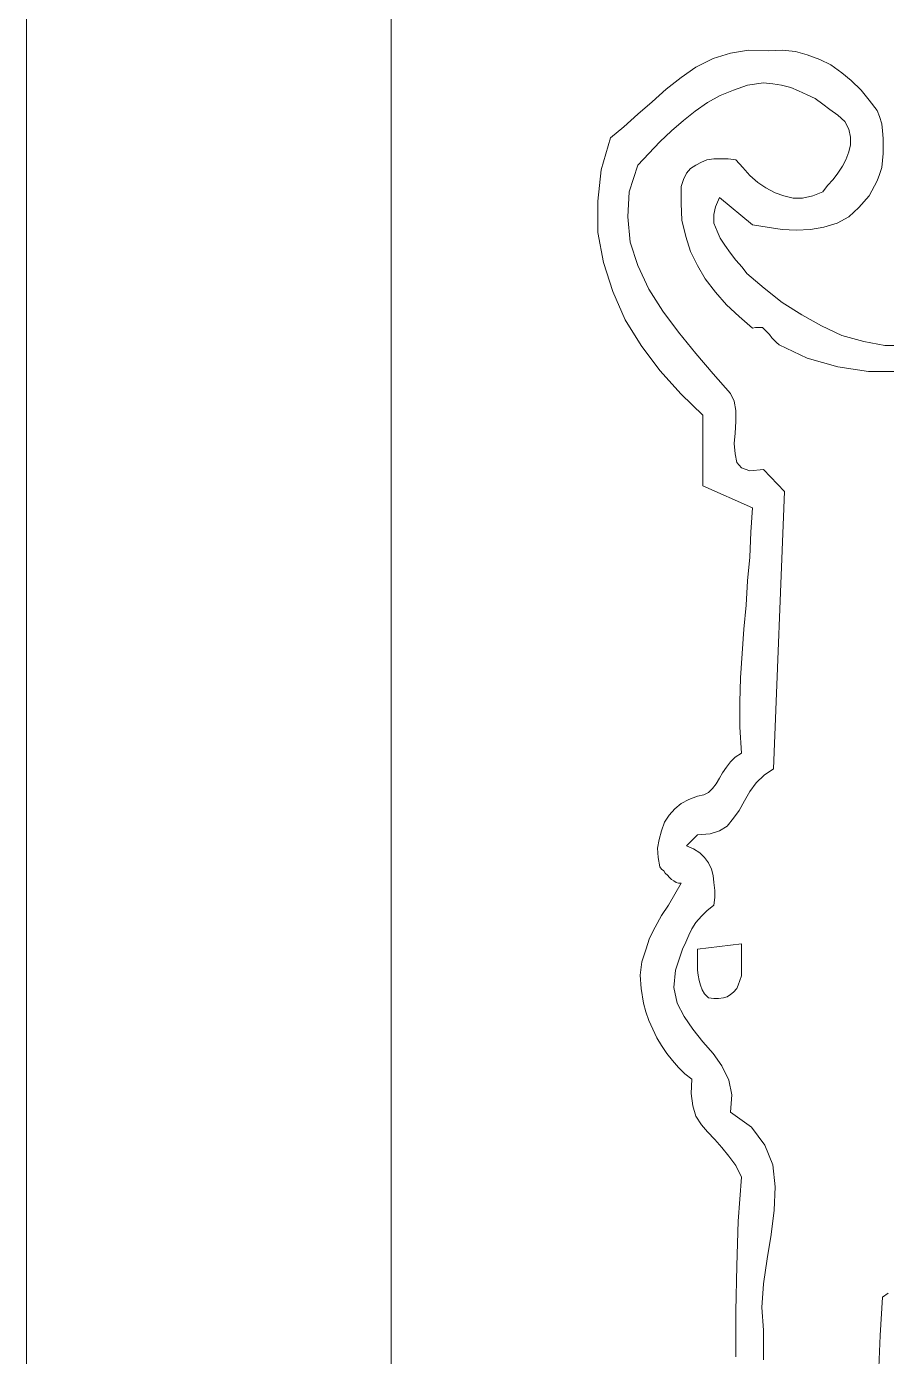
# Model space of a CAD drawing. Header units: millimetres. Extents: x -102 to 1947, y 0 to 1377.
# Drawn here: x -76.9 to 44, y 554.6 to 741.6 of the extents above; entities that cross this region are included whole.
import ezdxf

# ---------------------------------------------------------------- set-up
doc = ezdxf.new("R2010")
doc.units = ezdxf.units.MM
doc.layers.add('ceco.net 341', color=7, linetype='Continuous', lineweight=5)

# ---------------------------------------------------------------- blocks, each defined once
blk = doc.blocks.new('A$C00E300AF')
for p, q in [((-427.16, 568.37), (-439.5, 566.83)), ((-427.16, 559.33), (-427.16, 568.37)), ((-439.5, 566.83), (-439.5, 565.28)), ((-439.5, 565.28), (-439.5, 563.96)), ((-439.5, 563.96), (-439.5, 562.42)), ((-439.5, 562.42), (-439.5, 560.88)), ((-439.5, 560.88), (-439.28, 559.56)), ((-439.28, 559.56), (-439.06, 558.01)), ((-439.06, 558.01), (-438.62, 556.69)), ((-428.04, 556.69), (-427.6, 558.01)), ((-427.6, 558.01), (-427.16, 559.33)), ((-438.62, 556.69), (-438.18, 555.37)), ((-438.18, 555.37), (-437.52, 554.27)), ((-437.52, 554.27), (-436.42, 553.16)), ((-432.23, 553.16), (-431.13, 553.39)), ((-431.13, 553.39), (-430.25, 554.05)), ((-430.25, 554.05), (-429.37, 554.71)), ((-429.37, 554.71), (-428.48, 555.81)), ((-428.48, 555.81), (-428.04, 556.69)), ((-436.42, 553.16), (-434.87, 552.94)), ((-434.87, 552.94), (-433.55, 552.94)), ((-433.55, 552.94), (-432.23, 553.16)), ((-387.5, 468.99), (-388.16, 458.19)), ((-385.95, 470.09), (-387.5, 468.99)), ((-388.16, 458.19), (-388.6, 446.95))]:
    blk.add_line(p, q)
at = {"layer": 'ceco.net 341'}
for p, q in [((-435.1, 817.16), (-430.25, 818.7)), ((-430.25, 818.7), (-425.18, 819.58)), ((-425.18, 819.58), (-419.67, 819.36)), ((-419.67, 819.36), (-415.7, 819.58)), ((-415.7, 819.58), (-411.96, 819.14)), ((-411.96, 819.14), (-408.65, 818.26)), ((-439.94, 814.73), (-435.1, 817.16)), ((-408.65, 818.26), (-405.13, 816.94)), ((-405.13, 816.94), (-402.04, 815.4)), ((-402.04, 815.4), (-398.96, 813.19)), ((-448.32, 808.56), (-444.13, 811.87)), ((-444.13, 811.87), (-439.94, 814.73)), ((-398.96, 813.19), (-396.31, 810.99)), ((-452.28, 805.04), (-448.32, 808.56)), ((-429.37, 808.34), (-433.11, 806.8)), ((-425.4, 809.67), (-429.37, 808.34)), ((-420.99, 810.33), (-425.4, 809.67)), ((-418.35, 810.11), (-420.99, 810.33)), ((-415.92, 809.67), (-418.35, 810.11)), ((-413.28, 809.01), (-415.92, 809.67)), ((-411.08, 808.12), (-413.28, 809.01)), ((-408.65, 807.02), (-411.08, 808.12)), ((-396.31, 810.99), (-393.45, 808.34)), ((-393.45, 808.34), (-391.24, 805.48)), ((-456.25, 801.51), (-452.28, 805.04)), ((-436.64, 804.82), (-440.16, 802.39)), ((-433.11, 806.8), (-436.64, 804.82)), ((-406.45, 805.92), (-408.65, 807.02)), ((-404.24, 804.38), (-406.45, 805.92)), ((-402.26, 802.84), (-404.24, 804.38)), ((-391.24, 805.48), (-389.04, 802.61)), ((-460.22, 797.99), (-456.25, 801.51)), ((-440.16, 802.39), (-443.47, 799.75)), ((-400.06, 801.29), (-402.26, 802.84)), ((-398.07, 799.53), (-400.06, 801.29)), ((-389.04, 802.61), (-388.38, 800.85)), ((-388.38, 800.85), (-387.72, 798.87)), ((-463.96, 794.9), (-460.22, 797.99)), ((-446.77, 796.89), (-450.08, 793.8)), ((-443.47, 799.75), (-446.77, 796.89)), ((-396.97, 797.33), (-398.07, 799.53)), ((-396.53, 795.12), (-396.97, 797.33)), ((-387.72, 798.87), (-387.5, 796.89)), ((-387.5, 796.89), (-387.28, 794.68)), ((-466.61, 785.87), (-463.96, 794.9)), ((-450.08, 793.8), (-453.16, 790.5)), ((-396.97, 790.94), (-396.53, 792.92)), ((-396.53, 792.92), (-396.53, 795.12)), ((-387.28, 794.68), (-387.28, 792.7)), ((-387.28, 792.7), (-387.28, 790.5)), ((-453.16, 790.5), (-456.25, 787.19)), ((-436.86, 788.73), (-434.87, 788.95)), ((-434.87, 788.95), (-432.89, 788.95)), ((-432.89, 788.95), (-430.91, 788.95)), ((-430.91, 788.95), (-428.7, 788.73)), ((-397.85, 788.73), (-396.97, 790.94)), ((-387.28, 790.5), (-387.5, 788.51)), ((-467.49, 777.05), (-466.61, 785.87)), ((-456.25, 787.19), (-458.67, 779.7)), ((-442.59, 784.99), (-441.49, 786.31)), ((-441.49, 786.31), (-439.94, 787.19)), ((-439.94, 787.19), (-438.4, 788.07)), ((-438.4, 788.07), (-436.86, 788.73)), ((-428.7, 788.73), (-426.72, 786.53)), ((-426.72, 786.53), (-424.74, 784.32)), ((-400.06, 784.99), (-398.74, 786.97)), ((-398.74, 786.97), (-397.85, 788.73)), ((-387.72, 786.53), (-388.38, 784.55)), ((-387.5, 788.51), (-387.72, 786.53)), ((-444.13, 781.24), (-443.47, 783.22)), ((-443.47, 783.22), (-442.59, 784.99)), ((-424.74, 784.32), (-422.53, 782.34)), ((-422.53, 782.34), (-420.33, 780.8)), ((-404.24, 779.7), (-402.92, 781.46)), ((-402.92, 781.46), (-401.38, 783.22)), ((-401.38, 783.22), (-400.06, 784.99)), ((-389.04, 782.78), (-391.24, 778.6)), ((-388.38, 784.55), (-389.04, 782.78)), ((-458.67, 779.7), (-459.11, 772.65)), ((-444.13, 776.39), (-444.13, 781.24)), ((-433.33, 778.15), (-434.43, 775.51)), ((-424.08, 770.44), (-433.33, 778.15)), ((-420.33, 780.8), (-417.69, 779.48)), ((-417.69, 779.48), (-415.26, 778.6)), ((-415.26, 778.6), (-412.62, 777.93)), ((-412.62, 777.93), (-409.97, 777.93)), ((-409.97, 777.93), (-407.11, 778.6)), ((-407.11, 778.6), (-404.24, 779.7)), ((-391.24, 778.6), (-394.11, 775.29)), ((-467.49, 768.24), (-467.49, 777.05)), ((-443.91, 771.76), (-444.13, 776.39)), ((-434.43, 775.51), (-434.87, 773.31)), ((-394.11, 775.29), (-396.97, 772.65)), ((-459.11, 772.65), (-458.45, 765.59)), ((-442.81, 767.14), (-443.91, 771.76)), ((-434.87, 773.31), (-434.87, 770.88)), ((-434.87, 770.88), (-433.99, 768.68)), ((-419.89, 769.78), (-424.08, 770.44)), ((-400.28, 770.88), (-404.02, 769.78)), ((-396.97, 772.65), (-400.28, 770.88)), ((-465.95, 759.86), (-467.49, 768.24)), ((-441.49, 762.95), (-442.81, 767.14)), ((-433.99, 768.68), (-433.11, 766.7)), ((-433.11, 766.7), (-431.79, 764.71)), ((-415.7, 769.12), (-419.89, 769.78)), ((-411.74, 768.9), (-415.7, 769.12)), ((-407.77, 769.12), (-411.74, 768.9)), ((-404.02, 769.78), (-407.77, 769.12)), ((-458.45, 765.59), (-456.25, 758.98)), ((-439.5, 758.98), (-441.49, 762.95)), ((-431.79, 764.71), (-430.25, 762.51)), ((-463.3, 751.71), (-465.95, 759.86)), ((-456.25, 758.98), (-453.16, 752.37)), ((-437.3, 755.24), (-439.5, 758.98)), ((-430.25, 762.51), (-428.7, 760.53)), ((-428.7, 760.53), (-426.94, 758.54)), ((-434.43, 751.49), (-437.3, 755.24)), ((-426.94, 758.54), (-425.62, 756.78)), ((-425.62, 756.78), (-420.77, 752.59)), ((-459.78, 743.78), (-463.3, 751.71)), ((-453.16, 752.37), (-449.2, 746.2)), ((-431.35, 747.97), (-434.43, 751.49)), ((-420.77, 752.59), (-415.7, 748.63)), ((-427.82, 744.66), (-431.35, 747.97)), ((-415.7, 748.63), (-410.19, 745.1)), ((-449.2, 746.2), (-444.79, 740.25)), ((-424.08, 741.35), (-427.82, 744.66)), ((-410.19, 745.1), (-404.69, 742.02)), ((-455.37, 736.51), (-459.78, 743.78)), ((-444.79, 740.25), (-439.94, 734.3)), ((-423.2, 741.57), (-424.08, 741.35)), ((-422.09, 741.57), (-423.2, 741.57)), ((-421.21, 741.57), (-422.09, 741.57)), ((-420.55, 740.91), (-421.21, 741.57)), ((-419.89, 740.25), (-420.55, 740.91)), ((-419.23, 739.59), (-419.89, 740.25)), ((-404.69, 742.02), (-398.96, 739.37)), ((-450.08, 729.45), (-455.37, 736.51)), ((-418.57, 738.71), (-419.23, 739.59)), ((-417.91, 738.05), (-418.57, 738.71)), ((-417.25, 737.39), (-417.91, 738.05)), ((-416.58, 736.73), (-417.25, 737.39)), ((-408.65, 732.98), (-416.58, 736.73)), ((-398.96, 739.37), (-392.79, 737.61)), ((-392.79, 737.61), (-386.84, 736.51)), ((-386.84, 736.51), (-380.45, 736.51)), ((-439.94, 734.3), (-435.1, 728.57)), ((-400.06, 730.56), (-408.65, 732.98)), ((-444.13, 722.84), (-450.08, 729.45)), ((-391.46, 729.23), (-400.06, 730.56)), ((-382.65, 729.23), (-391.46, 729.23)), ((-435.1, 728.57), (-430.25, 723.06)), ((-437.96, 716.89), (-444.13, 722.84)), ((-430.25, 723.06), (-429.15, 720.86)), ((-429.15, 720.86), (-428.7, 718.22)), ((-428.7, 718.22), (-428.7, 715.13)), ((-437.96, 697.06), (-437.96, 716.89)), ((-428.7, 715.13), (-428.93, 711.83)), ((-428.93, 711.83), (-429.15, 708.96)), ((-429.15, 708.96), (-428.93, 706.1)), ((-428.93, 706.1), (-428.48, 703.67)), ((-428.48, 703.67), (-427.16, 702.13)), ((-427.16, 702.13), (-424.74, 701.25)), ((-424.74, 701.25), (-420.99, 701.69)), ((-420.99, 701.69), (-415.04, 695.52)), ((-424.08, 690.89), (-437.96, 697.06)), ((-415.04, 695.52), (-418.13, 617.51)), ((-424.52, 684.06), (-424.08, 690.89)), ((-424.74, 677.01), (-424.52, 684.06)), ((-425.4, 670.4), (-424.74, 677.01)), ((-425.84, 663.57), (-425.4, 670.4)), ((-426.5, 656.74), (-425.84, 663.57)), ((-426.94, 649.9), (-426.5, 656.74)), ((-427.38, 643.07), (-426.94, 649.9)), ((-427.6, 636.24), (-427.38, 643.07)), ((-427.6, 629.19), (-427.6, 636.24)), ((-427.16, 621.92), (-427.6, 629.19)), ((-430.25, 619.49), (-428.93, 620.82)), ((-428.93, 620.82), (-427.16, 621.92)), ((-432.45, 616.41), (-431.35, 617.95)), ((-431.35, 617.95), (-430.25, 619.49)), ((-418.13, 617.51), (-420.77, 615.75)), ((-435.32, 612), (-434.21, 613.32)), ((-434.21, 613.32), (-433.33, 614.87)), ((-433.33, 614.87), (-432.45, 616.41)), ((-422.98, 613.54), (-424.74, 611.12)), ((-420.77, 615.75), (-422.98, 613.54)), ((-441.93, 608.92), (-439.5, 609.8)), ((-439.5, 609.8), (-437.74, 610.24)), ((-437.74, 610.24), (-436.42, 610.9)), ((-436.42, 610.9), (-435.32, 612)), ((-424.74, 611.12), (-426.28, 608.48)), ((-447.44, 604.51), (-445.89, 606.27)), ((-445.89, 606.27), (-444.13, 607.81)), ((-444.13, 607.81), (-441.93, 608.92)), ((-427.82, 605.83), (-429.37, 603.63)), ((-426.28, 608.48), (-427.82, 605.83)), ((-449.64, 600.1), (-448.76, 602.53)), ((-448.76, 602.53), (-447.44, 604.51)), ((-429.37, 603.63), (-431.13, 601.42)), ((-450.3, 597.68), (-449.64, 600.1)), ((-439.5, 599), (-442.59, 595.92)), ((-435.98, 599.22), (-439.5, 599)), ((-433.33, 600.1), (-435.98, 599.22)), ((-431.13, 601.42), (-433.33, 600.1)), ((-450.74, 595.25), (-450.3, 597.68)), ((-450.52, 592.61), (-450.74, 595.25)), ((-442.59, 595.92), (-440.6, 595.03)), ((-440.6, 595.03), (-438.84, 593.93)), ((-450.08, 589.97), (-450.52, 592.61)), ((-438.84, 593.93), (-437.52, 592.61)), ((-437.52, 592.61), (-436.42, 591.07)), ((-436.42, 591.07), (-435.54, 589.3)), ((-449.64, 589.3), (-450.08, 589.97)), ((-448.98, 588.86), (-449.64, 589.3)), ((-448.54, 588.2), (-448.98, 588.86)), ((-447.88, 587.54), (-448.54, 588.2)), ((-447.44, 587.1), (-447.88, 587.54)), ((-446.77, 586.44), (-447.44, 587.1)), ((-435.54, 589.3), (-435.1, 587.54)), ((-435.1, 587.54), (-434.87, 585.56)), ((-446.11, 586), (-446.77, 586.44)), ((-445.45, 585.56), (-446.11, 586)), ((-445.89, 582.25), (-444.13, 585.34)), ((-444.79, 585.34), (-445.45, 585.56)), ((-444.13, 585.34), (-444.79, 585.34)), ((-434.87, 585.56), (-434.65, 583.35)), ((-434.65, 583.35), (-434.65, 581.37)), ((-447.66, 579.17), (-445.89, 582.25)), ((-434.65, 581.37), (-434.87, 579.17)), ((-451.4, 573), (-449.64, 576.3)), ((-449.64, 576.3), (-447.66, 579.17)), ((-438.4, 576.08), (-439.94, 574.32)), ((-436.86, 577.62), (-438.4, 576.08)), ((-434.87, 579.17), (-436.86, 577.62)), ((-452.94, 569.91), (-451.4, 573)), ((-441.05, 572.56), (-441.93, 570.79)), ((-439.94, 574.32), (-441.05, 572.56)), ((-454.05, 566.61), (-452.94, 569.91)), ((-442.81, 568.81), (-443.69, 566.83)), ((-441.93, 570.79), (-442.81, 568.81)), ((-455.15, 563.3), (-454.05, 566.61)), ((-444.35, 564.84), (-445.01, 562.86)), ((-443.69, 566.83), (-444.35, 564.84)), ((-455.59, 559.56), (-455.15, 563.3)), ((-445.67, 560.88), (-446.11, 556.03)), ((-445.01, 562.86), (-445.67, 560.88)), ((-455.37, 555.81), (-455.59, 559.56)), ((-454.71, 551.62), (-455.37, 555.81)), ((-446.11, 556.03), (-445.23, 551.62)), ((-454.05, 549.2), (-454.71, 551.62)), ((-445.23, 551.62), (-443.25, 547.88)), ((-453.16, 546.77), (-454.05, 549.2)), ((-452.06, 544.35), (-453.16, 546.77)), ((-443.25, 547.88), (-440.82, 544.35)), ((-450.96, 541.93), (-452.06, 544.35)), ((-440.82, 544.35), (-437.96, 540.82)), ((-449.64, 539.72), (-450.96, 541.93)), ((-448.1, 537.52), (-449.64, 539.72)), ((-437.96, 540.82), (-435.1, 537.52)), ((-446.55, 535.54), (-448.1, 537.52)), ((-444.79, 533.55), (-446.55, 535.54)), ((-435.1, 537.52), (-432.67, 533.99)), ((-443.03, 531.79), (-444.79, 533.55)), ((-441.05, 530.25), (-443.03, 531.79)), ((-432.67, 533.99), (-430.69, 530.03)), ((-441.27, 526.28), (-441.05, 530.25)), ((-430.69, 530.03), (-429.81, 525.84)), ((-440.82, 522.75), (-441.27, 526.28)), ((-429.81, 525.84), (-430.25, 520.99)), ((-439.94, 519.89), (-440.82, 522.75)), ((-438.4, 517.47), (-439.94, 519.89)), ((-430.25, 520.99), (-424.3, 516.8)), ((-436.64, 515.48), (-438.4, 517.47)), ((-424.3, 516.8), (-420.55, 511.74)), ((-434.65, 513.28), (-436.64, 515.48)), ((-432.67, 511.08), (-434.65, 513.28)), ((-430.69, 508.65), (-432.67, 511.08)), ((-428.7, 506.01), (-430.69, 508.65)), ((-420.55, 511.74), (-418.35, 506.23)), ((-427.16, 502.7), (-428.7, 506.01)), ((-418.35, 506.23), (-417.69, 500.06)), ((-428.04, 490.36), (-427.16, 502.7)), ((-417.69, 500.06), (-417.91, 493.45)), ((-417.91, 493.45), (-418.79, 486.62)), ((-428.48, 477.8), (-428.04, 490.36)), ((-418.79, 486.62), (-419.89, 479.78)), ((-419.89, 479.78), (-420.99, 472.73)), ((-428.7, 465.02), (-428.48, 477.8)), ((-420.99, 472.73), (-421.43, 466.12)), ((-428.7, 452.24), (-428.7, 465.02)), ((-421.43, 466.12), (-420.99, 459.73)), ((-420.99, 459.73), (-420.99, 451.36))]:
    blk.add_line(p, q, dxfattribs=at)
blk = doc.blocks.new('w341a')
at = {"layer": 'ceco.net 341', "lineweight": 5}
for p, q in [((-76.87, 255.11), (-76.87, 1344.11)), ((-25.62, 1344.11), (-25.62, 255.11))]:
    blk.add_line(p, q, dxfattribs=at)
at = {"layer": 'ceco.net 341', "xscale": 0.5, "yscale": 0.5, "zscale": 0.5}
blk.add_blockref('A$C00E300AF', (237.16, 328.47), dxfattribs=at)

msp = doc.modelspace()

# ---------------------------------------------------------------- block references
msp.add_blockref('w341a', (0, 0))

doc.saveas('drawing.dxf')
